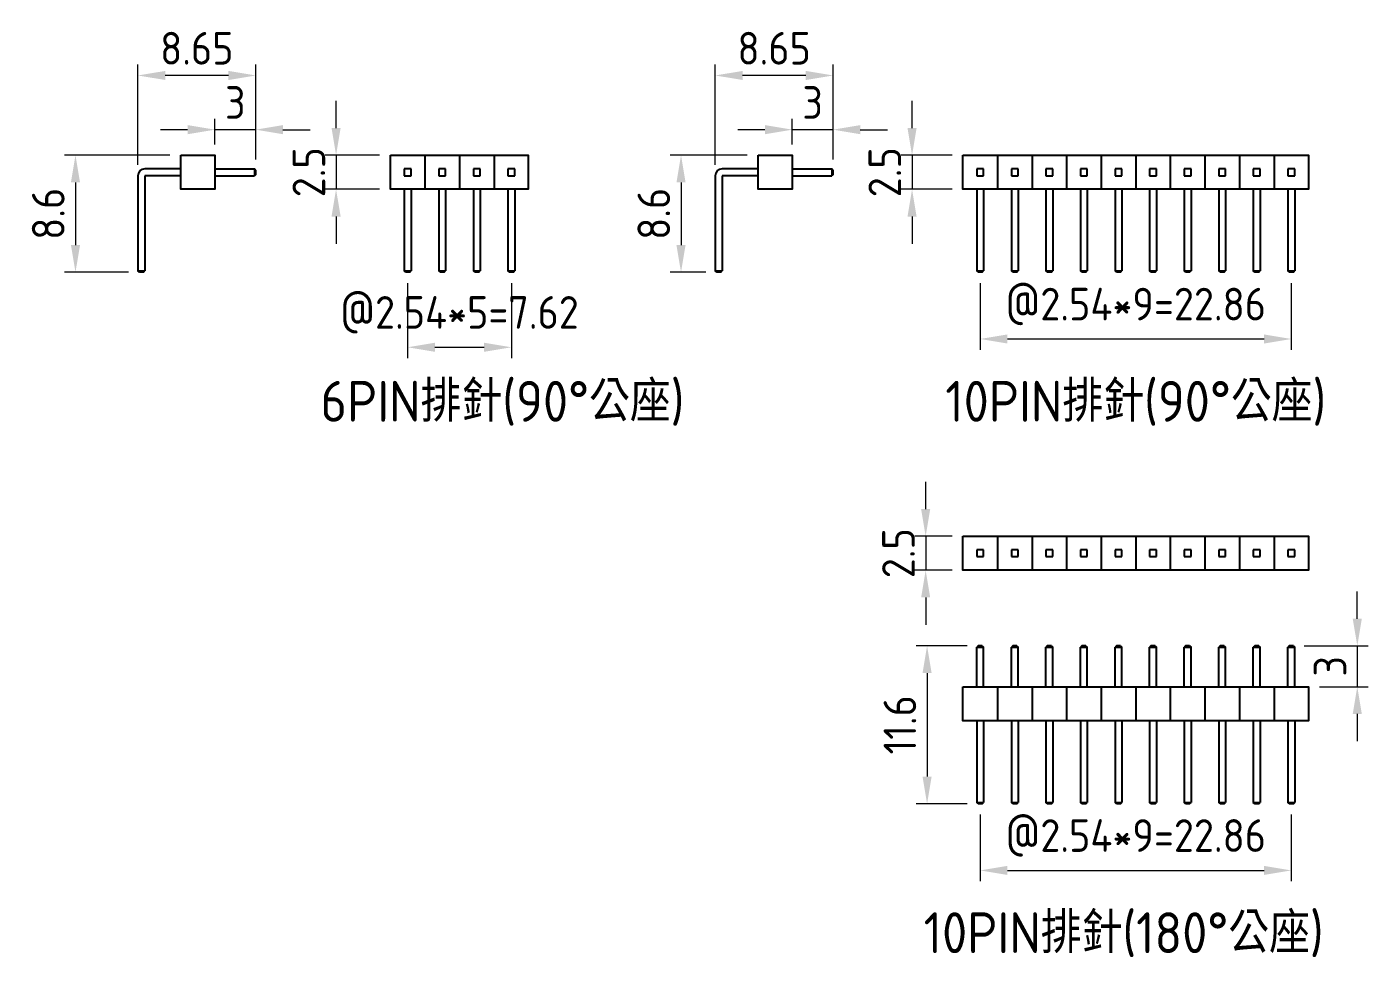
# Model space of a CAD drawing. Header units: millimetres. Extents: x -114 to 49, y -23 to 98.
# Drawn here: x -114.5 to -15.9, y -23.2 to 45.2 of the extents above; entities that cross this region are included whole.
import ezdxf

# ---------------------------------------------------------------- set-up
doc = ezdxf.new("R2010")
doc.units = ezdxf.units.MM
doc.header["$LTSCALE"] = 0.5
doc.header["$PDMODE"] = 3
doc.layers.add('D', color=4, linetype='Continuous', lineweight=13)
doc.layers.add('T', color=4, linetype='Continuous')
doc.styles.get("Standard").update_dxf_attribs({"font": 'isocp.shx', "bigfont": 'chineset.shx'})
doc.dimstyles.new('ISO-25', dxfattribs={"dimscale": 0.8, "dimtxt": 3, "dimasz": 2.5, "dimexe": 1, "dimexo": 1, "dimgap": 1, "dimtad": 1, "dimzin": 9, "dimdsep": 46, "dimtxsty": 'Standard', "dimcen": 0, "dimclrd": 4, "dimclre": 4, "dimclrt": 7, "dimazin": 2, "dimtfac": 1, "dimtmove": 0, "dimatfit": 3, "dimfxl": 0, "dimlwd": -1, "dimlwe": -1, "dimarcsym": 0})

# ---------------------------------------------------------------- blocks, each defined once
blk = doc.blocks.new('*D20')
at = {"layer": 'D', "color": 4, "ltscale": 0.5}
for p, q in [((-49.45, 37.731), (-49.45, 39.731)), ((-46.513, 35.731), (-50.25, 35.731)), ((-49.45, 35.731), (-49.45, 33.231)), ((-46.513, 33.231), (-50.25, 33.231)), ((-49.45, 31.231), (-49.45, 29.231))]:
    blk.add_line(p, q, dxfattribs=at)
for points in [[(-49.784, 37.731), (-49.117, 37.731), (-49.45, 35.731)], [(-49.784, 31.231), (-49.117, 31.231), (-49.45, 33.231)]]:
    blk.add_solid(points, dxfattribs=at)
at = {"layer": 'Defpoints', "color": 0, "ltscale": 0.5}
for p in [(-45.713, 35.731), (-49.45, 33.231), (-45.713, 33.231)]:
    blk.add_point(p, dxfattribs=at)
at = {"layer": 'D', "color": 7, "ltscale": 0.5, "insert": (-51.451, 34.481), "char_height": 2.4, "attachment_point": 5, "rotation": 90}
blk.add_mtext('2.5', dxfattribs=at)
blk = doc.blocks.new('*D21')
at = {"layer": 'D', "color": 4, "ltscale": 0.5}
for p, q in [((-91.773, 37.731), (-91.773, 39.731)), ((-88.585, 35.731), (-92.573, 35.731)), ((-91.773, 35.731), (-91.773, 33.231)), ((-88.585, 33.231), (-92.573, 33.231)), ((-91.773, 31.231), (-91.773, 29.231))]:
    blk.add_line(p, q, dxfattribs=at)
for points in [[(-92.106, 37.731), (-91.439, 37.731), (-91.773, 35.731)], [(-92.106, 31.231), (-91.439, 31.231), (-91.773, 33.231)]]:
    blk.add_solid(points, dxfattribs=at)
at = {"layer": 'Defpoints', "color": 0, "ltscale": 0.5}
for p in [(-87.785, 35.731), (-91.773, 33.231), (-87.785, 33.231)]:
    blk.add_point(p, dxfattribs=at)
at = {"layer": 'D', "color": 7, "ltscale": 0.5, "insert": (-93.773, 34.481), "char_height": 2.4, "attachment_point": 5, "rotation": 90}
blk.add_mtext('2.5', dxfattribs=at)
blk = doc.blocks.new('*D22')
at = {"layer": 'D', "color": 4, "ltscale": 0.5}
for p, q in [((-86.515, 26.331), (-86.515, 20.822)), ((-78.895, 26.331), (-78.895, 20.822)), ((-84.515, 21.622), (-80.895, 21.622))]:
    blk.add_line(p, q, dxfattribs=at)
for points in [[(-84.515, 21.955), (-84.515, 21.289), (-86.515, 21.622)], [(-80.895, 21.955), (-80.895, 21.289), (-78.895, 21.622)]]:
    blk.add_solid(points, dxfattribs=at)
at = {"layer": 'Defpoints', "color": 0, "ltscale": 0.5}
for p in [(-86.515, 27.131), (-78.895, 27.131), (-78.895, 21.622)]:
    blk.add_point(p, dxfattribs=at)
at = {"layer": 'D', "color": 7, "ltscale": 0.5, "insert": (-82.705, 24.009), "char_height": 2.4, "attachment_point": 5}
blk.add_mtext('@2.54*5=7.62', dxfattribs=at)
blk = doc.blocks.new('*D23')
at = {"layer": 'D', "color": 4, "ltscale": 0.5}
for p, q in [((-44.443, 26.331), (-44.443, 21.431)), ((-21.583, 26.331), (-21.583, 21.431)), ((-42.443, 22.231), (-23.583, 22.231))]:
    blk.add_line(p, q, dxfattribs=at)
for points in [[(-42.443, 22.564), (-42.443, 21.897), (-44.443, 22.231)], [(-23.583, 22.564), (-23.583, 21.897), (-21.583, 22.231)]]:
    blk.add_solid(points, dxfattribs=at)
at = {"layer": 'Defpoints', "color": 0, "ltscale": 0.5}
for p in [(-44.443, 27.131), (-21.583, 27.131), (-21.583, 22.231)]:
    blk.add_point(p, dxfattribs=at)
at = {"layer": 'D', "color": 7, "ltscale": 0.5, "insert": (-33.013, 24.619), "char_height": 2.4, "attachment_point": 5}
blk.add_mtext('@2.54*9=22.86', dxfattribs=at)
blk = doc.blocks.new('*D24')
at = {"layer": 'D', "color": 4, "ltscale": 0.5}
for p, q in [((-44.443, -12.722), (-44.443, -17.622)), ((-21.583, -12.722), (-21.583, -17.622)), ((-42.443, -16.822), (-23.583, -16.822))]:
    blk.add_line(p, q, dxfattribs=at)
for points in [[(-42.443, -16.489), (-42.443, -17.155), (-44.443, -16.822)], [(-23.583, -16.489), (-23.583, -17.155), (-21.583, -16.822)]]:
    blk.add_solid(points, dxfattribs=at)
at = {"layer": 'Defpoints', "color": 0, "ltscale": 0.5}
for p in [(-44.443, -11.922), (-21.583, -11.922), (-21.583, -16.822)]:
    blk.add_point(p, dxfattribs=at)
at = {"layer": 'D', "color": 7, "ltscale": 0.5, "insert": (-33.013, -14.434), "char_height": 2.4, "attachment_point": 5}
blk.add_mtext('@2.54*9=22.86', dxfattribs=at)
blk = doc.blocks.new('*D25')
at = {"layer": 'D', "color": 4, "ltscale": 0.5}
for p, q in [((-48.449, 9.736), (-48.449, 11.736)), ((-46.513, 7.736), (-49.249, 7.736)), ((-48.449, 7.736), (-48.449, 5.236)), ((-46.513, 5.236), (-49.249, 5.236)), ((-48.449, 3.236), (-48.449, 1.236))]:
    blk.add_line(p, q, dxfattribs=at)
for points in [[(-48.783, 9.736), (-48.116, 9.736), (-48.449, 7.736)], [(-48.783, 3.236), (-48.116, 3.236), (-48.449, 5.236)]]:
    blk.add_solid(points, dxfattribs=at)
at = {"layer": 'Defpoints', "color": 0, "ltscale": 0.5}
for p in [(-45.713, 7.736), (-48.449, 5.236), (-45.713, 5.236)]:
    blk.add_point(p, dxfattribs=at)
at = {"layer": 'D', "color": 7, "ltscale": 0.5, "insert": (-50.449, 6.486), "char_height": 2.4, "attachment_point": 5, "rotation": 90}
blk.add_mtext('2.5', dxfattribs=at)
blk = doc.blocks.new('*D26')
at = {"layer": 'D', "color": 4, "ltscale": 0.5}
for p, q in [((-45.393, -0.322), (-49.146, -0.322)), ((-48.346, -2.322), (-48.346, -9.922)), ((-45.393, -11.922), (-49.146, -11.922))]:
    blk.add_line(p, q, dxfattribs=at)
for points in [[(-48.679, -2.322), (-48.012, -2.322), (-48.346, -0.322)], [(-48.679, -9.922), (-48.012, -9.922), (-48.346, -11.922)]]:
    blk.add_solid(points, dxfattribs=at)
at = {"layer": 'Defpoints', "color": 0, "ltscale": 0.5}
for p in [(-44.593, -0.322), (-48.346, -11.922), (-44.593, -11.922)]:
    blk.add_point(p, dxfattribs=at)
at = {"layer": 'D', "color": 7, "ltscale": 0.5, "insert": (-50.346, -6.122), "char_height": 2.4, "attachment_point": 5, "rotation": 90}
blk.add_mtext('11.6', dxfattribs=at)
blk = doc.blocks.new('*D27')
at = {"layer": 'D', "color": 4, "ltscale": 0.5}
for p, q in [((-16.734, 1.678), (-16.734, 3.678)), ((-20.633, -0.322), (-15.934, -0.322)), ((-16.734, -0.322), (-16.734, -3.322)), ((-19.513, -3.322), (-15.934, -3.322)), ((-16.734, -5.322), (-16.734, -7.322))]:
    blk.add_line(p, q, dxfattribs=at)
for points in [[(-17.068, 1.678), (-16.401, 1.678), (-16.734, -0.322)], [(-17.068, -5.322), (-16.401, -5.322), (-16.734, -3.322)]]:
    blk.add_solid(points, dxfattribs=at)
at = {"layer": 'Defpoints', "color": 0, "ltscale": 0.5}
for p in [(-21.433, -0.322), (-20.313, -3.322), (-16.734, -3.322)]:
    blk.add_point(p, dxfattribs=at)
at = {"layer": 'D', "color": 7, "ltscale": 0.5, "insert": (-18.734, -1.822), "char_height": 2.4, "attachment_point": 5, "rotation": 90}
blk.add_mtext('3', dxfattribs=at)
blk = doc.blocks.new('*D51')
at = {"layer": 'D', "color": 4, "ltscale": 0.5}
for p, q in [((-102.679, 37.613), (-104.679, 37.613)), ((-100.679, 36.531), (-100.679, 38.413)), ((-97.679, 37.613), (-100.679, 37.613)), ((-97.679, 35.431), (-97.679, 38.413)), ((-95.679, 37.613), (-93.679, 37.613))]:
    blk.add_line(p, q, dxfattribs=at)
for points in [[(-102.679, 37.947), (-102.679, 37.28), (-100.679, 37.613)], [(-95.679, 37.947), (-95.679, 37.28), (-97.679, 37.613)]]:
    blk.add_solid(points, dxfattribs=at)
at = {"layer": 'Defpoints', "color": 0, "ltscale": 0.5}
for p in [(-100.679, 37.613), (-100.679, 35.731), (-97.679, 34.631)]:
    blk.add_point(p, dxfattribs=at)
at = {"layer": 'D', "color": 7, "ltscale": 0.5, "insert": (-99.179, 39.613), "char_height": 2.4, "attachment_point": 5}
blk.add_mtext('3', dxfattribs=at)
blk = doc.blocks.new('*D52')
at = {"layer": 'D', "color": 4, "ltscale": 0.5}
for p, q in [((-103.979, 35.731), (-111.722, 35.731)), ((-110.922, 33.731), (-110.922, 29.131)), ((-107.029, 27.131), (-111.722, 27.131))]:
    blk.add_line(p, q, dxfattribs=at)
for points in [[(-111.255, 33.731), (-110.588, 33.731), (-110.922, 35.731)], [(-111.255, 29.131), (-110.588, 29.131), (-110.922, 27.131)]]:
    blk.add_solid(points, dxfattribs=at)
at = {"layer": 'Defpoints', "color": 0, "ltscale": 0.5}
for p in [(-103.179, 35.731), (-110.922, 27.131), (-106.229, 27.131)]:
    blk.add_point(p, dxfattribs=at)
at = {"layer": 'D', "color": 7, "ltscale": 0.5, "insert": (-112.922, 31.431), "char_height": 2.4, "attachment_point": 5, "rotation": 90}
blk.add_mtext('8.6', dxfattribs=at)
blk = doc.blocks.new('*D53')
at = {"layer": 'D', "color": 4, "ltscale": 0.5}
for p, q in [((-106.329, 35.031), (-106.329, 42.396)), ((-97.679, 35.431), (-97.679, 42.396)), ((-99.679, 41.596), (-104.329, 41.596))]:
    blk.add_line(p, q, dxfattribs=at)
for points in [[(-104.329, 41.929), (-104.329, 41.263), (-106.329, 41.596)], [(-99.679, 41.929), (-99.679, 41.263), (-97.679, 41.596)]]:
    blk.add_solid(points, dxfattribs=at)
at = {"layer": 'Defpoints', "color": 0, "ltscale": 0.5}
for p in [(-106.329, 41.596), (-97.679, 34.631), (-106.329, 34.231)]:
    blk.add_point(p, dxfattribs=at)
at = {"layer": 'D', "color": 7, "ltscale": 0.5, "insert": (-102.004, 43.596), "char_height": 2.4, "attachment_point": 5}
blk.add_mtext('8.65', dxfattribs=at)
blk = doc.blocks.new('*D54')
at = {"layer": 'D', "color": 4, "ltscale": 0.5}
for p, q in [((-60.256, 37.613), (-62.256, 37.613)), ((-58.256, 36.531), (-58.256, 38.413)), ((-55.256, 37.613), (-58.256, 37.613)), ((-55.256, 35.431), (-55.256, 38.413)), ((-53.256, 37.613), (-51.256, 37.613))]:
    blk.add_line(p, q, dxfattribs=at)
for points in [[(-60.256, 37.947), (-60.256, 37.28), (-58.256, 37.613)], [(-53.256, 37.947), (-53.256, 37.28), (-55.256, 37.613)]]:
    blk.add_solid(points, dxfattribs=at)
at = {"layer": 'Defpoints', "color": 0, "ltscale": 0.5}
for p in [(-58.256, 37.613), (-58.256, 35.731), (-55.256, 34.631)]:
    blk.add_point(p, dxfattribs=at)
at = {"layer": 'D', "color": 7, "ltscale": 0.5, "insert": (-56.756, 39.613), "char_height": 2.4, "attachment_point": 5}
blk.add_mtext('3', dxfattribs=at)
blk = doc.blocks.new('*D55')
at = {"layer": 'D', "color": 4, "ltscale": 0.5}
for p, q in [((-61.556, 35.731), (-67.226, 35.731)), ((-66.426, 33.731), (-66.426, 29.131)), ((-64.606, 27.131), (-67.226, 27.131))]:
    blk.add_line(p, q, dxfattribs=at)
for points in [[(-66.76, 33.731), (-66.093, 33.731), (-66.426, 35.731)], [(-66.76, 29.131), (-66.093, 29.131), (-66.426, 27.131)]]:
    blk.add_solid(points, dxfattribs=at)
at = {"layer": 'Defpoints', "color": 0, "ltscale": 0.5}
for p in [(-60.756, 35.731), (-66.426, 27.131), (-63.806, 27.131)]:
    blk.add_point(p, dxfattribs=at)
at = {"layer": 'D', "color": 7, "ltscale": 0.5, "insert": (-68.426, 31.431), "char_height": 2.4, "attachment_point": 5, "rotation": 90}
blk.add_mtext('8.6', dxfattribs=at)
blk = doc.blocks.new('*D56')
at = {"layer": 'D', "color": 4, "ltscale": 0.5}
for p, q in [((-63.906, 35.031), (-63.906, 42.396)), ((-55.256, 35.431), (-55.256, 42.396)), ((-57.256, 41.596), (-61.906, 41.596))]:
    blk.add_line(p, q, dxfattribs=at)
for points in [[(-61.906, 41.929), (-61.906, 41.263), (-63.906, 41.596)], [(-57.256, 41.929), (-57.256, 41.263), (-55.256, 41.596)]]:
    blk.add_solid(points, dxfattribs=at)
at = {"layer": 'Defpoints', "color": 0, "ltscale": 0.5}
for p in [(-63.906, 41.596), (-55.256, 34.631), (-63.906, 34.231)]:
    blk.add_point(p, dxfattribs=at)
at = {"layer": 'D', "color": 7, "ltscale": 0.5, "insert": (-59.581, 43.596), "char_height": 2.4, "attachment_point": 5}
blk.add_mtext('8.65', dxfattribs=at)

msp = doc.modelspace()

# ---------------------------------------------------------------- linework, layer by layer
at = {"ltscale": 0.5}
for p, q in [((-85.245, 35.731), (-85.245, 33.231)), ((-82.705, 35.731), (-82.705, 33.231)), ((-80.165, 35.731), (-80.165, 33.231)), ((-43.173, 35.731), (-43.173, 33.231)), ((-40.633, 35.731), (-40.633, 33.231)), ((-38.093, 35.731), (-38.093, 33.231)), ((-35.553, 35.731), (-35.553, 33.231)), ((-33.013, 35.731), (-33.013, 33.231)), ((-30.473, 35.731), (-30.473, 33.231)), ((-27.933, 35.731), (-27.933, 33.231)), ((-25.393, 35.731), (-25.393, 33.231)), ((-22.853, 35.731), (-22.853, 33.231)), ((-43.173, 7.736), (-43.173, 5.236)), ((-40.633, 7.736), (-40.633, 5.236)), ((-38.093, 7.736), (-38.093, 5.236)), ((-35.553, 7.736), (-35.553, 5.236)), ((-33.013, 7.736), (-33.013, 5.236)), ((-30.473, 7.736), (-30.473, 5.236)), ((-27.933, 7.736), (-27.933, 5.236)), ((-25.393, 7.736), (-25.393, 5.236)), ((-22.853, 7.736), (-22.853, 5.236)), ((-43.173, -3.322), (-43.173, -5.822)), ((-40.633, -3.322), (-40.633, -5.822)), ((-38.093, -3.322), (-38.093, -5.822)), ((-35.553, -3.322), (-35.553, -5.822)), ((-33.013, -3.322), (-33.013, -5.822)), ((-30.473, -3.322), (-30.473, -5.822)), ((-27.933, -3.322), (-27.933, -5.822)), ((-25.393, -3.322), (-25.393, -5.822)), ((-22.853, -3.322), (-22.853, -5.822))]:
    msp.add_line(p, q, dxfattribs=at)
for p, q in [((-103.179, 34.731), (-105.829, 34.731)), ((-100.679, 34.731), (-97.779, 34.731)), ((-97.679, 34.631), (-97.779, 34.731)), ((-97.779, 34.731), (-97.779, 34.231)), ((-97.679, 34.331), (-97.679, 34.631)), ((-86.765, 34.731), (-86.765, 34.231)), ((-86.265, 34.731), (-86.765, 34.731)), ((-86.265, 34.231), (-86.265, 34.731)), ((-84.225, 34.731), (-84.225, 34.231)), ((-83.725, 34.731), (-84.225, 34.731)), ((-83.725, 34.231), (-83.725, 34.731)), ((-81.685, 34.731), (-81.685, 34.231)), ((-81.185, 34.731), (-81.685, 34.731)), ((-81.185, 34.231), (-81.185, 34.731)), ((-79.145, 34.731), (-79.145, 34.231)), ((-78.645, 34.731), (-79.145, 34.731)), ((-79.145, 34.731), (-79.145, 34.231)), ((-78.645, 34.731), (-79.145, 34.731)), ((-78.645, 34.231), (-78.645, 34.731)), ((-78.645, 34.231), (-78.645, 34.731)), ((-60.756, 34.731), (-63.406, 34.731)), ((-58.256, 34.731), (-55.356, 34.731)), ((-55.256, 34.631), (-55.356, 34.731)), ((-55.356, 34.731), (-55.356, 34.231)), ((-55.256, 34.331), (-55.256, 34.631)), ((-44.693, 34.731), (-44.693, 34.231)), ((-44.193, 34.731), (-44.693, 34.731)), ((-44.193, 34.231), (-44.193, 34.731)), ((-42.153, 34.731), (-42.153, 34.231)), ((-41.653, 34.731), (-42.153, 34.731)), ((-41.653, 34.231), (-41.653, 34.731)), ((-39.613, 34.731), (-39.613, 34.231)), ((-39.113, 34.731), (-39.613, 34.731)), ((-39.113, 34.231), (-39.113, 34.731)), ((-37.073, 34.731), (-37.073, 34.231)), ((-36.573, 34.731), (-37.073, 34.731)), ((-36.573, 34.231), (-36.573, 34.731)), ((-34.533, 34.731), (-34.533, 34.231)), ((-34.033, 34.731), (-34.533, 34.731)), ((-34.033, 34.231), (-34.033, 34.731)), ((-31.993, 34.731), (-31.993, 34.231)), ((-31.493, 34.731), (-31.993, 34.731)), ((-31.493, 34.231), (-31.493, 34.731)), ((-29.453, 34.731), (-29.453, 34.231)), ((-28.953, 34.731), (-29.453, 34.731)), ((-28.953, 34.231), (-28.953, 34.731)), ((-26.913, 34.731), (-26.913, 34.231)), ((-26.413, 34.731), (-26.913, 34.731)), ((-26.413, 34.231), (-26.413, 34.731)), ((-24.373, 34.731), (-24.373, 34.231)), ((-23.873, 34.731), (-24.373, 34.731)), ((-23.873, 34.231), (-23.873, 34.731)), ((-21.833, 34.731), (-21.833, 34.231)), ((-21.333, 34.731), (-21.833, 34.731)), ((-21.333, 34.231), (-21.333, 34.731)), ((-106.329, 34.231), (-106.329, 27.231)), ((-105.829, 34.231), (-105.829, 27.231)), ((-103.179, 34.231), (-105.829, 34.231)), ((-100.679, 34.231), (-97.779, 34.231)), ((-97.679, 34.331), (-97.779, 34.231)), ((-86.765, 34.231), (-86.265, 34.231)), ((-84.225, 34.231), (-83.725, 34.231)), ((-81.685, 34.231), (-81.185, 34.231)), ((-79.145, 34.231), (-78.645, 34.231)), ((-79.145, 34.231), (-78.645, 34.231)), ((-63.906, 34.231), (-63.906, 27.231)), ((-63.406, 34.231), (-63.406, 27.231)), ((-60.756, 34.231), (-63.406, 34.231)), ((-58.256, 34.231), (-55.356, 34.231)), ((-55.256, 34.331), (-55.356, 34.231)), ((-44.693, 34.231), (-44.193, 34.231)), ((-42.153, 34.231), (-41.653, 34.231)), ((-39.613, 34.231), (-39.113, 34.231)), ((-37.073, 34.231), (-36.573, 34.231)), ((-34.533, 34.231), (-34.033, 34.231)), ((-31.993, 34.231), (-31.493, 34.231)), ((-29.453, 34.231), (-28.953, 34.231)), ((-26.913, 34.231), (-26.413, 34.231)), ((-24.373, 34.231), (-23.873, 34.231)), ((-21.833, 34.231), (-21.333, 34.231)), ((-86.765, 33.231), (-86.765, 27.231)), ((-86.265, 33.231), (-86.265, 27.231)), ((-84.225, 33.231), (-84.225, 27.231)), ((-83.725, 33.231), (-83.725, 27.231)), ((-81.685, 33.231), (-81.685, 27.231)), ((-81.185, 33.231), (-81.185, 27.231)), ((-79.145, 33.231), (-79.145, 27.231)), ((-78.645, 33.231), (-78.645, 27.231)), ((-44.693, 33.231), (-44.693, 27.231)), ((-44.193, 33.231), (-44.193, 27.231)), ((-42.153, 33.231), (-42.153, 27.231)), ((-41.653, 33.231), (-41.653, 27.231)), ((-39.613, 33.231), (-39.613, 27.231)), ((-39.113, 33.231), (-39.113, 27.231)), ((-37.073, 33.231), (-37.073, 27.231)), ((-36.573, 33.231), (-36.573, 27.231)), ((-34.533, 33.231), (-34.533, 27.231)), ((-34.033, 33.231), (-34.033, 27.231)), ((-31.993, 33.231), (-31.993, 27.231)), ((-31.493, 33.231), (-31.493, 27.231)), ((-29.453, 33.231), (-29.453, 27.231)), ((-28.953, 33.231), (-28.953, 27.231)), ((-26.913, 33.231), (-26.913, 27.231)), ((-26.413, 33.231), (-26.413, 27.231)), ((-24.373, 33.231), (-24.373, 27.231)), ((-23.873, 33.231), (-23.873, 27.231)), ((-21.833, 33.231), (-21.833, 27.231)), ((-21.333, 33.231), (-21.333, 27.231)), ((-106.229, 27.131), (-106.329, 27.231)), ((-106.329, 27.231), (-105.829, 27.231)), ((-105.929, 27.131), (-106.229, 27.131)), ((-105.929, 27.131), (-105.829, 27.231)), ((-86.665, 27.131), (-86.765, 27.231)), ((-86.765, 27.231), (-86.265, 27.231)), ((-86.365, 27.131), (-86.665, 27.131)), ((-86.365, 27.131), (-86.265, 27.231)), ((-84.125, 27.131), (-84.225, 27.231)), ((-84.225, 27.231), (-83.725, 27.231)), ((-83.825, 27.131), (-84.125, 27.131)), ((-83.825, 27.131), (-83.725, 27.231)), ((-81.585, 27.131), (-81.685, 27.231)), ((-81.685, 27.231), (-81.185, 27.231)), ((-81.285, 27.131), (-81.585, 27.131)), ((-81.285, 27.131), (-81.185, 27.231)), ((-79.045, 27.131), (-79.145, 27.231)), ((-79.145, 27.231), (-78.645, 27.231)), ((-78.745, 27.131), (-79.045, 27.131)), ((-78.745, 27.131), (-78.645, 27.231)), ((-63.806, 27.131), (-63.906, 27.231)), ((-63.906, 27.231), (-63.406, 27.231)), ((-63.506, 27.131), (-63.806, 27.131)), ((-63.506, 27.131), (-63.406, 27.231)), ((-44.593, 27.131), (-44.693, 27.231)), ((-44.693, 27.231), (-44.193, 27.231)), ((-44.293, 27.131), (-44.593, 27.131)), ((-44.293, 27.131), (-44.193, 27.231)), ((-42.053, 27.131), (-42.153, 27.231)), ((-42.153, 27.231), (-41.653, 27.231)), ((-41.753, 27.131), (-42.053, 27.131)), ((-41.753, 27.131), (-41.653, 27.231)), ((-39.513, 27.131), (-39.613, 27.231)), ((-39.613, 27.231), (-39.113, 27.231)), ((-39.213, 27.131), (-39.513, 27.131)), ((-39.213, 27.131), (-39.113, 27.231)), ((-36.973, 27.131), (-37.073, 27.231)), ((-37.073, 27.231), (-36.573, 27.231)), ((-36.673, 27.131), (-36.973, 27.131)), ((-36.673, 27.131), (-36.573, 27.231)), ((-34.433, 27.131), (-34.533, 27.231)), ((-34.533, 27.231), (-34.033, 27.231)), ((-34.133, 27.131), (-34.433, 27.131)), ((-34.133, 27.131), (-34.033, 27.231)), ((-31.893, 27.131), (-31.993, 27.231)), ((-31.993, 27.231), (-31.493, 27.231)), ((-31.593, 27.131), (-31.893, 27.131)), ((-31.593, 27.131), (-31.493, 27.231)), ((-29.353, 27.131), (-29.453, 27.231)), ((-29.453, 27.231), (-28.953, 27.231)), ((-29.053, 27.131), (-29.353, 27.131)), ((-29.053, 27.131), (-28.953, 27.231)), ((-26.813, 27.131), (-26.913, 27.231)), ((-26.913, 27.231), (-26.413, 27.231)), ((-26.513, 27.131), (-26.813, 27.131)), ((-26.513, 27.131), (-26.413, 27.231)), ((-24.273, 27.131), (-24.373, 27.231)), ((-24.373, 27.231), (-23.873, 27.231)), ((-23.973, 27.131), (-24.273, 27.131)), ((-23.973, 27.131), (-23.873, 27.231)), ((-21.733, 27.131), (-21.833, 27.231)), ((-21.833, 27.231), (-21.333, 27.231)), ((-21.433, 27.131), (-21.733, 27.131)), ((-21.433, 27.131), (-21.333, 27.231)), ((-44.693, 6.736), (-44.693, 6.236)), ((-44.193, 6.736), (-44.693, 6.736)), ((-44.693, 6.236), (-44.193, 6.236)), ((-44.193, 6.236), (-44.193, 6.736)), ((-42.153, 6.736), (-42.153, 6.236)), ((-41.653, 6.736), (-42.153, 6.736)), ((-42.153, 6.236), (-41.653, 6.236)), ((-41.653, 6.236), (-41.653, 6.736)), ((-39.613, 6.736), (-39.613, 6.236)), ((-39.113, 6.736), (-39.613, 6.736)), ((-39.613, 6.236), (-39.113, 6.236)), ((-39.113, 6.236), (-39.113, 6.736)), ((-37.073, 6.736), (-37.073, 6.236)), ((-36.573, 6.736), (-37.073, 6.736)), ((-37.073, 6.236), (-36.573, 6.236)), ((-36.573, 6.236), (-36.573, 6.736)), ((-34.533, 6.736), (-34.533, 6.236)), ((-34.033, 6.736), (-34.533, 6.736)), ((-34.533, 6.236), (-34.033, 6.236)), ((-34.033, 6.236), (-34.033, 6.736)), ((-31.993, 6.736), (-31.993, 6.236)), ((-31.493, 6.736), (-31.993, 6.736)), ((-31.993, 6.236), (-31.493, 6.236)), ((-31.493, 6.236), (-31.493, 6.736)), ((-29.453, 6.736), (-29.453, 6.236)), ((-28.953, 6.736), (-29.453, 6.736)), ((-29.453, 6.236), (-28.953, 6.236)), ((-28.953, 6.236), (-28.953, 6.736)), ((-26.913, 6.736), (-26.913, 6.236)), ((-26.413, 6.736), (-26.913, 6.736)), ((-26.913, 6.236), (-26.413, 6.236)), ((-26.413, 6.236), (-26.413, 6.736)), ((-24.373, 6.736), (-24.373, 6.236)), ((-23.873, 6.736), (-24.373, 6.736)), ((-24.373, 6.236), (-23.873, 6.236)), ((-23.873, 6.236), (-23.873, 6.736)), ((-21.833, 6.736), (-21.833, 6.236)), ((-21.333, 6.736), (-21.833, 6.736)), ((-21.833, 6.236), (-21.333, 6.236)), ((-21.333, 6.236), (-21.333, 6.736)), ((-44.593, -0.322), (-44.693, -0.422)), ((-44.693, -3.322), (-44.693, -0.422)), ((-44.693, -0.422), (-44.193, -0.422)), ((-44.293, -0.322), (-44.593, -0.322)), ((-44.293, -0.322), (-44.193, -0.422)), ((-44.193, -3.322), (-44.193, -0.422)), ((-42.053, -0.322), (-42.153, -0.422)), ((-42.153, -3.322), (-42.153, -0.422)), ((-42.153, -0.422), (-41.653, -0.422)), ((-41.753, -0.322), (-42.053, -0.322)), ((-41.753, -0.322), (-41.653, -0.422)), ((-41.653, -3.322), (-41.653, -0.422)), ((-39.513, -0.322), (-39.613, -0.422)), ((-39.613, -3.322), (-39.613, -0.422)), ((-39.613, -0.422), (-39.113, -0.422)), ((-39.213, -0.322), (-39.513, -0.322)), ((-39.213, -0.322), (-39.113, -0.422)), ((-39.113, -3.322), (-39.113, -0.422)), ((-36.973, -0.322), (-37.073, -0.422)), ((-37.073, -3.322), (-37.073, -0.422)), ((-37.073, -0.422), (-36.573, -0.422)), ((-36.673, -0.322), (-36.973, -0.322)), ((-36.673, -0.322), (-36.573, -0.422)), ((-36.573, -3.322), (-36.573, -0.422)), ((-34.433, -0.322), (-34.533, -0.422)), ((-34.533, -3.322), (-34.533, -0.422)), ((-34.533, -0.422), (-34.033, -0.422)), ((-34.133, -0.322), (-34.433, -0.322)), ((-34.133, -0.322), (-34.033, -0.422)), ((-34.033, -3.322), (-34.033, -0.422)), ((-31.893, -0.322), (-31.993, -0.422)), ((-31.993, -3.322), (-31.993, -0.422)), ((-31.993, -0.422), (-31.493, -0.422)), ((-31.593, -0.322), (-31.893, -0.322)), ((-31.593, -0.322), (-31.493, -0.422)), ((-31.493, -3.322), (-31.493, -0.422)), ((-29.353, -0.322), (-29.453, -0.422)), ((-29.453, -3.322), (-29.453, -0.422)), ((-29.453, -0.422), (-28.953, -0.422)), ((-29.053, -0.322), (-29.353, -0.322)), ((-29.053, -0.322), (-28.953, -0.422)), ((-28.953, -3.322), (-28.953, -0.422)), ((-26.813, -0.322), (-26.913, -0.422)), ((-26.913, -3.322), (-26.913, -0.422)), ((-26.913, -0.422), (-26.413, -0.422)), ((-26.513, -0.322), (-26.813, -0.322)), ((-26.513, -0.322), (-26.413, -0.422)), ((-26.413, -3.322), (-26.413, -0.422)), ((-24.273, -0.322), (-24.373, -0.422)), ((-24.373, -3.322), (-24.373, -0.422)), ((-24.373, -0.422), (-23.873, -0.422)), ((-23.973, -0.322), (-24.273, -0.322)), ((-23.973, -0.322), (-23.873, -0.422)), ((-23.873, -3.322), (-23.873, -0.422)), ((-21.733, -0.322), (-21.833, -0.422)), ((-21.833, -3.322), (-21.833, -0.422)), ((-21.833, -0.422), (-21.333, -0.422)), ((-21.433, -0.322), (-21.733, -0.322)), ((-21.433, -0.322), (-21.333, -0.422)), ((-21.333, -3.322), (-21.333, -0.422)), ((-44.693, -5.822), (-44.693, -11.822)), ((-44.193, -5.822), (-44.193, -11.822)), ((-42.153, -5.822), (-42.153, -11.822)), ((-41.653, -5.822), (-41.653, -11.822)), ((-39.613, -5.822), (-39.613, -11.822)), ((-39.113, -5.822), (-39.113, -11.822)), ((-37.073, -5.822), (-37.073, -11.822)), ((-36.573, -5.822), (-36.573, -11.822)), ((-34.533, -5.822), (-34.533, -11.822)), ((-34.033, -5.822), (-34.033, -11.822)), ((-31.993, -5.822), (-31.993, -11.822)), ((-31.493, -5.822), (-31.493, -11.822)), ((-29.453, -5.822), (-29.453, -11.822)), ((-28.953, -5.822), (-28.953, -11.822)), ((-26.913, -5.822), (-26.913, -11.822)), ((-26.413, -5.822), (-26.413, -11.822)), ((-24.373, -5.822), (-24.373, -11.822)), ((-23.873, -5.822), (-23.873, -11.822)), ((-21.833, -5.822), (-21.833, -11.822)), ((-21.333, -5.822), (-21.333, -11.822)), ((-44.593, -11.922), (-44.693, -11.822)), ((-44.693, -11.822), (-44.193, -11.822)), ((-44.293, -11.922), (-44.193, -11.822)), ((-42.053, -11.922), (-42.153, -11.822)), ((-42.153, -11.822), (-41.653, -11.822)), ((-41.753, -11.922), (-41.653, -11.822)), ((-39.513, -11.922), (-39.613, -11.822)), ((-39.613, -11.822), (-39.113, -11.822)), ((-39.213, -11.922), (-39.113, -11.822)), ((-36.973, -11.922), (-37.073, -11.822)), ((-37.073, -11.822), (-36.573, -11.822)), ((-36.673, -11.922), (-36.573, -11.822)), ((-34.433, -11.922), (-34.533, -11.822)), ((-34.533, -11.822), (-34.033, -11.822)), ((-34.133, -11.922), (-34.033, -11.822)), ((-31.893, -11.922), (-31.993, -11.822)), ((-31.993, -11.822), (-31.493, -11.822)), ((-31.593, -11.922), (-31.493, -11.822)), ((-29.353, -11.922), (-29.453, -11.822)), ((-29.453, -11.822), (-28.953, -11.822)), ((-29.053, -11.922), (-28.953, -11.822)), ((-26.813, -11.922), (-26.913, -11.822)), ((-26.913, -11.822), (-26.413, -11.822)), ((-26.513, -11.922), (-26.413, -11.822)), ((-24.273, -11.922), (-24.373, -11.822)), ((-24.373, -11.822), (-23.873, -11.822)), ((-23.973, -11.922), (-23.873, -11.822)), ((-21.733, -11.922), (-21.833, -11.822)), ((-21.833, -11.822), (-21.333, -11.822)), ((-21.433, -11.922), (-21.333, -11.822)), ((-44.293, -11.922), (-44.593, -11.922)), ((-41.753, -11.922), (-42.053, -11.922)), ((-39.213, -11.922), (-39.513, -11.922)), ((-36.673, -11.922), (-36.973, -11.922)), ((-34.133, -11.922), (-34.433, -11.922)), ((-31.593, -11.922), (-31.893, -11.922)), ((-29.053, -11.922), (-29.353, -11.922)), ((-26.513, -11.922), (-26.813, -11.922)), ((-23.973, -11.922), (-24.273, -11.922)), ((-21.433, -11.922), (-21.733, -11.922))]:
    msp.add_line(p, q)
for points in [[(-103.179, 35.731), (-100.679, 35.731), (-100.679, 33.231), (-103.179, 33.231)], [(-87.785, 35.731), (-77.655, 35.731), (-77.655, 33.231), (-87.785, 33.231)], [(-60.756, 35.731), (-58.256, 35.731), (-58.256, 33.231), (-60.756, 33.231)], [(-45.713, 35.731), (-20.313, 35.731), (-20.313, 33.231), (-45.713, 33.231)], [(-45.713, 7.736), (-20.313, 7.736), (-20.313, 5.236), (-45.713, 5.236)], [(-45.713, -3.322), (-20.313, -3.322), (-20.313, -5.822), (-45.713, -5.822)]]:
    msp.add_lwpolyline(points, close=True, dxfattribs=at)
for centre in [(-105.829, 34.231), (-63.406, 34.231)]:
    msp.add_arc(centre, 0.5, 90, 180)

# ---------------------------------------------------------------- texts
at = {"layer": 'T', "ltscale": 0.5}
for s, p in [('6PIN排針(90%%D公座)', (-92.92, 16.151)), ('10PIN排針(90%%D公座)', (-47.004, 16.151)), ('10PIN排針(180%%D公座)', (-48.593, -22.901))]:
    msp.add_text(s, height=3, dxfattribs=at).set_placement(p)

# ---------------------------------------------------------------- dimensions: what is measured, and where the dimension line sits
at = {"layer": 'D', "ltscale": 0.5}
for base, p1, p2, angle, picture, middle in [((-106.329, 41.596), (-97.679, 34.631), (-106.329, 34.231), 180, '*D53', (-102.004, 43.596)), ((-63.906, 41.596), (-55.256, 34.631), (-63.906, 34.231), 180, '*D56', (-59.581, 43.596)), ((-100.679, 37.613), (-97.679, 34.631), (-100.679, 35.731), 180, '*D51', (-99.179, 39.613)), ((-58.256, 37.613), (-55.256, 34.631), (-58.256, 35.731), 180, '*D54', (-56.756, 39.613)), ((-110.922, 27.131), (-103.179, 35.731), (-106.229, 27.131), 90, '*D52', (-112.922, 31.431)), ((-66.426, 27.131), (-60.756, 35.731), (-63.806, 27.131), 90, '*D55', (-68.426, 31.431)), ((-16.734, -3.322), (-21.433, -0.322), (-20.313, -3.322), 90, '*D27', (-18.734, -1.822)), ((-48.346, -11.922), (-44.593, -0.322), (-44.593, -11.922), 90, '*D26', (-50.346, -6.122))]:
    dim = msp.add_linear_dim(base=base, p1=p1, p2=p2, angle=angle, dimstyle='ISO-25', dxfattribs=at)
    dim.commit()
    dim.dimension.update_dxf_attribs({"geometry": picture, "text_midpoint": middle})
for base, p1, p2, picture, middle in [((-91.773, 33.231), (-87.785, 35.731), (-87.785, 33.231), '*D21', (-91.773, 34.481)), ((-49.45, 33.231), (-45.713, 35.731), (-45.713, 33.231), '*D20', (-49.45, 34.481)), ((-48.449, 5.236), (-45.713, 7.736), (-45.713, 5.236), '*D25', (-48.449, 6.486))]:
    dim = msp.add_linear_dim(base=base, p1=p1, p2=p2, angle=90, dimstyle='ISO-25', dxfattribs=at)
    dim.commit()
    dim.dimension.update_dxf_attribs({"geometry": picture, "text_midpoint": middle, "dimtype": 160})
dim = msp.add_linear_dim(base=(-78.895, 21.622), p1=(-86.515, 27.131), p2=(-78.895, 27.131), text='@2.54*5=<>', dimstyle='ISO-25', dxfattribs=at)
dim.commit()
dim.dimension.update_dxf_attribs({"geometry": '*D22', "text_midpoint": (-82.705, 21.622), "dimtype": 160})
for base, p1, p2, picture, middle in [((-21.583, 22.231), (-44.443, 27.131), (-21.583, 27.131), '*D23', (-33.013, 24.619)), ((-21.583, -16.822), (-44.443, -11.922), (-21.583, -11.922), '*D24', (-33.013, -14.434))]:
    dim = msp.add_linear_dim(base=base, p1=p1, p2=p2, text='@2.54*9=<>', dimstyle='ISO-25', dxfattribs=at)
    dim.commit()
    dim.dimension.update_dxf_attribs({"geometry": picture, "text_midpoint": middle})

doc.saveas('drawing.dxf')
